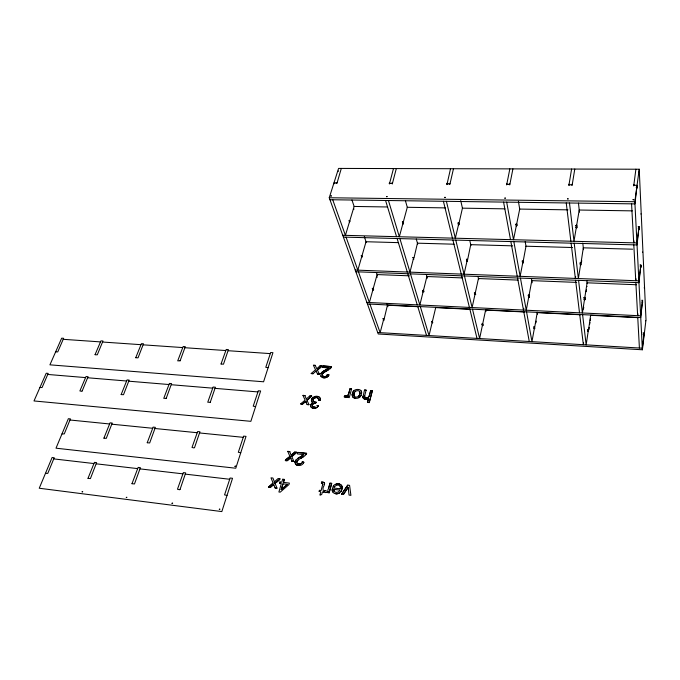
<?xml version="1.0" encoding="UTF-8"?>
<svg xmlns="http://www.w3.org/2000/svg" width="680" height="680" viewBox="0 0 680 680"><rect width="100%" height="100%" fill="white"/><g stroke="black" fill="none" stroke-linecap="round" stroke-linejoin="round"><path stroke-width="1.02" d="M310.582 405.671L310.658 406.232M353.846 394.68L353.931 395.361A2.95 2.397 -22 0 0 354.238 396.117A2.916 2.38 -22 0 0 358.351 396.457A2.813 2.295 -22 0 0 358.929 395.904L359.286 395.275M644.232 287.98L644.24 287.683M355.631 391.28A2.83 2.304 -21.9 0 1 359.916 392.232L359.941 393.524M318.554 399.721L320.229 400.019L318.58 400.095M318.589 399.942L318.469 398.947M311.398 400.435L311.482 401.115M640.875 214.021L640.934 213.877M352.189 394.731L352.223 395.241M352.223 395.029L352.206 394.51M640.9 265.37L639.982 264.996M642.625 252.272L642.651 252.017M361.649 392.972L361.615 392.445M342.15 487.645L342.159 488.223M324.547 483.548L324.547 484.007M324.581 483.71L324.522 483.285M586.993 286.535L587.087 286.518M639.047 172.193L639.047 171.946M637.101 188.011L637.152 187.025M639.081 229.364L639.132 228.386M639.064 227.29L639.056 226.839L637.041 244.927L343.4 237.099M640.9 267.401L640.951 266.441M332.291 490.195L332.282 489.37M642.583 302.549L642.651 301.656M642.583 300.704L641.707 300.262M296.786 461.712L297.406 463.683M310.59 405.577L310.632 406.045M353.855 394.519L353.889 395.072M295.35 463.717L295.043 462.196M295.077 462.442L295.094 461.848M638.971 227.367L639.047 226.823L638.12 226.797M313.063 399.976L313.2 401.132M640.807 265.565L640.875 265.022L638.971 282.676L355.852 271.753M642.498 300.832L642.566 300.305L640.747 317.517L367.438 303.969M642.642 302.107L641.792 301.979M644.071 333.506L644.13 332.988L643.034 332.928M364.565 396.21L365.05 397.536L364.582 396.738M645.736 320.535L645.719 320.832M342.142 487.892L342.082 488.75M332.299 489.702L332.316 489.107M321.512 482.162L321.411 483.522M353.889 394.587L353.931 393.983M313.063 400.282L313.259 399.355M642.387 349.775L646 319.634L639.226 169.226L338.572 168.419L329.248 197.752L378.233 333.99L642.387 349.775L634.84 201.722L639.226 169.226M352.24 394.578L352.393 393.541A6.961 5.67 -21.8 0 1 353.676 390.873A4.709 3.833 -21.9 0 1 358.581 389.563M642.566 300.305L640.654 315.817L366.868 302.396M637.891 313.786L637.653 315.664L635.851 282.557M640.875 265.022L638.877 280.84L355.249 270.062M324.53 483.829L324.513 483.939A13.396 11.373 -28.7 0 1 324.216 485.248C321.852 489.26 323.552 490.093 323.68 492.175L322.379 491.963L321.776 494.368C317.033 497.496 323.399 490.365 319.03 491.572L319.379 490.305L321.087 490.569L322.575 484.967A4.156 3.544 -28.2 0 0 322.753 484.05A4.156 3.544 -28.2 0 1 322.575 485.035M636.004 278.8L635.758 280.721L633.803 244.843M639.047 226.823L636.939 242.93L342.737 235.28M633.956 240.89L633.692 242.845L631.567 203.847M633.777 184.731L633.7 185.292L637.058 185.317L634.95 203.889L329.962 199.725M633.726 185.92L635.894 169.218M359.933 393.261L359.907 393.712A7.982 6.486 -22.3 0 1 359.695 394.493M364.599 395.973L364.599 396.712M364.607 396.176L364.675 395.582M588.863 329.681L589.194 327.454M589.696 324.164L589.968 322.337M590.24 320.51L590.529 318.623M311.44 400.044L311.584 401.447M322.175 374.595L322.235 375.326L322.201 374.493M364.531 390.099L366.154 390.226L364.497 390.023L362.899 397.366M362.925 396.236L362.993 397.707L364.038 398.735M583.635 342.89L583.363 344.7L579.717 314.491M585.149 299.115L584.86 297.236L587.104 282.812L636.557 284.75M583.465 309.102L583.746 307.267M586.168 291.686L586.449 289.892M338.3 170.909L338.3 171.394M310.641 405.45L310.726 404.88M581.451 262.488L581.748 260.644M575.671 276.539L575.365 278.426L571.106 243.168M295.103 462.094L295.179 461.482M342.091 488.41L342.023 489.031M576.988 227.001L576.716 224.978L579.224 210.026L632.323 210.868M361.565 393.38L361.505 393.966M332.358 489.175L332.426 488.554M572.11 185.428L574.779 169.056M568.888 185.402L571.591 169.048M535.917 322.847L536.222 321.104M529.439 296.454L529.15 294.788L531.803 280.636L576.657 282.396M523.812 308.261L523.472 310.072L517.565 277.993M576.716 224.978L573.988 241.298L569.491 202.997M517.081 225.675L516.74 223.728L519.707 209.075L518.389 201.288M483.131 325.286L482.74 323.714L485.605 310.072L524.229 311.984M509.754 184.926L512.915 168.886M506.66 184.9L509.847 168.878M312.248 405.238L312.222 405.331A2.958 2.397 -25.3 0 1 312.392 404.974L312.46 404.668A1.887 1.53 -25.3 0 1 313.514 403.716A3.519 2.856 -25.3 0 1 315.469 403.401A3.519 2.856 -25.3 0 0 313.548 403.793A1.887 1.53 -25.3 0 0 312.494 404.745L312.443 404.855M376.975 277.21L377 276.837M364.65 395.921L366.12 390.15M353.966 394.06L353.974 393.796A8.228 6.706 -21.6 0 1 354.144 393.21M460.7 200.523L462.434 208.165L459.111 222.802L457.861 223.031M584.91 299.905L584.902 297.287M449.863 184.45L453.475 168.725M423.997 291.762L423.529 290.148L426.904 276.522L462.392 277.916M332.46 488.623L332.639 487.985M446.938 184.629L450.525 168.725M369.223 402.602L372.342 390.719L369.223 402.602L367.557 402.39L368.492 398.25A3.901 3.188 -21.3 0 1 365.704 399.067L364.981 398.973M369.401 395.53L370.676 390.507L372.308 390.643L370.676 390.507M368.679 398.123L367.557 402.39M369.469 395.284L370.71 390.583M322.235 374.57L322.397 373.991M295.171 461.737L295.315 461.108M328.125 491.156L327.717 492.643L329.154 492.813L331.678 483.276L329.995 483.089L328.661 487.993A7.131 6.086 -28 0 1 327.887 489.829L327.649 490.135M329.154 492.813L331.712 483.352M405.425 200.727L407.286 207.29L399.339 236.75L388.45 200.523M328.703 488.07L330.029 483.157M349.971 388.866L351.602 389.07L349.971 388.866L348.747 393.303A6.783 5.499 -23 0 1 348.024 394.969M349.996 388.943L348.78 393.38A6.783 5.499 -23 0 1 348.058 395.046M351.577 388.994L349.265 397.63L347.863 397.434L348.262 396.168M392.284 183.991L396.312 168.572M389.427 183.965L393.474 168.572M369.41 395.335L369.291 395.87M585.14 299.192L583.916 299.396M306.043 454.546L306.119 454.444A3.281 2.728 -27.9 0 0 306.612 453.381L297.832 452.412L297.389 453.909L304.002 454.665A6.553 5.44 -28 0 1 302.71 455.498L302.413 455.779M322.728 367.396L329.06 367.854L322.728 367.396L323.094 365.95L331.559 366.639A3.128 2.49 -23.3 0 1 331.1 367.608M283.39 482.341L289.382 483.098L288.957 484.568L280.211 492.167L278.902 492.006L281.325 483.625L279.539 483.421L279.973 481.95L281.8 482.222L282.65 479.145L284.317 479.4L283.424 482.409L284.317 479.4M281.265 489.532L282.957 483.812L287.317 484.381L281.308 489.6L287.317 484.381M281.308 489.6L282.99 483.879M279.574 483.488L279.973 481.95M376.89 276.794L376.865 277.236M351.951 199.996L354.127 206.448L349.784 220.787L350.047 221.45M332.656 487.917L340.34 488.801M310.734 405.05L310.837 404.608M336.898 183.549L341.309 168.428M302.192 462.043L303.764 462.221L303.62 462.723M327.428 374.578L328.95 374.688L328.814 375.156M311.567 399.704L311.661 399.253M296.828 461.779L297.1 461.057M516.74 223.728L513.502 239.717L506.693 202.138M359.626 394.68L359.661 394.417A7.982 6.486 -22.3 0 0 359.873 393.635M327.394 374.501L327.207 375.079M341.683 490.161L341.743 489.812A9.554 8.194 -27.1 0 0 341.989 488.954M320.764 374.127L320.96 373.55M313.2 399.678L313.378 399.126M311.627 399.517L311.746 399.075M369.257 395.794L368.492 397.171M361.233 394.723L360.927 395.573M310.794 404.863L310.922 404.43M354.28 392.836L354.178 393.286A8.228 6.706 -21.6 0 0 354.008 393.873M354.246 393.1L354.442 392.496M359.482 395.029L359.601 394.604M327.344 374.629L327.003 375.411M303.764 462.221L303.416 463.114M576.776 228.012L576.665 225.573M315.928 402.212L315.673 403.495M529.269 297.449L529.312 296.582M341.538 490.348L341.062 491.377M369.138 396.108L368.883 396.712M328.865 374.884L328.721 375.343M353.889 208.811L353.872 209.338M295.426 460.998L296.412 459.519M361.021 395.25L360.8 395.811M318.333 405.892L316.769 405.611M311.78 399.151L312.673 397.791M341.42 490.603L340.918 491.598M295.477 460.904L295.936 460.037M313.352 399.313L313.591 398.795M303.484 462.85L303.305 463.301M311.865 398.973L312.995 397.511M328.686 375.267L328.517 375.692A3.987 3.179 -23.7 0 1 324.912 377.8L324.232 377.723A7.038 5.601 -23.6 0 1 323.552 377.68M321.036 373.55L321.453 372.827M348.279 487.806L348.262 487.424M333.047 486.438C336.676 486.863 332.707 487.296 333.26 486.089M317.806 406.7L318.197 405.994M318.138 406.232L318.418 405.722M348.1 487.288L347.828 487.858M360.332 396.389L360.162 396.584A4.054 3.298 -21.9 0 1 358.98 397.536A4.054 3.298 -21.9 0 0 360.196 396.652L360.765 395.734M301.852 462.646L301.376 463.369M321.087 373.464L321.325 372.98M327.114 375.113L326.255 376.116M347.863 487.688L347.463 488.418M347.726 487.9L343.417 494.479L341.572 494.19L347.743 485.095L349.579 485.367L350.914 495.346L349.052 495.065L348.339 488.852M347.106 488.835L343.417 494.479M347.777 485.163L341.572 494.19M325.482 492.55A2.066 1.768 -27.9 0 0 326.596 492.388A2.066 1.768 -27.9 0 1 325.448 492.481A3.885 3.324 -27.7 0 1 323.825 491.785L324.81 490.399L325.363 490.679M323.85 491.869L324.912 490.51M359.108 395.565L358.904 395.837A2.813 2.295 -22 0 1 358.317 396.38M331.067 367.531L330.556 368.254M345.091 395.556C343.493 398.752 344.488 394.8 345.661 395.87M297.211 461.014L297.764 460.292M305.975 454.648L306.085 454.367A3.281 2.728 -27.9 0 0 306.578 453.313M322.618 373.771L323.264 372.988M330.99 367.625L329.868 368.883M354.841 391.977L355.028 391.646A2.745 2.236 -21.9 0 1 355.504 391.221M333.523 485.843L333.863 485.341M311.236 404.082L311.559 403.623M317.773 406.623L316.591 407.787M321.487 372.903L321.827 372.419M333.642 485.69L333.99 485.206M311.304 404.005L312.868 402.934M297.381 460.802L297.882 460.181M313.709 398.769L314.406 398.063M326.808 375.538L326.145 376.184M576.98 227.375L575.926 227.469M305.6 454.979L304.819 455.821M347.803 395.25L347.301 395.743M568.913 184.237L568.82 184.781L569.568 184.79M322.873 373.464L323.799 372.572A26.851 21.701 -23.2 0 1 326.23 371.152L328.678 369.623M321.7 372.657L322.192 372.096M449.029 183.855L449.854 183.328M391.45 183.405L392.258 182.894M317.407 407.039L315.061 408.306M321.954 372.419L322.397 371.926M311.593 403.699L312.383 403.053M274.372 481.839L278.01 478.618C286.059 477.292 265.31 489.804 279.973 478.839M273.105 483.063L268.473 487.16L273.105 483.063L270.997 477.819L272.944 478.04L274.405 481.916M272.705 485.384L270.436 487.39L268.473 487.16M272.944 485.171L273.496 484.577M330.149 368.534L329.757 368.968M285.32 460.411C298.851 450.313 279.65 462.247 287.266 460.615L289.926 458.277M294.754 452.089L291.201 455.328L294.788 452.166L296.743 452.362L294.788 452.166M293.845 461.388L291.865 461.108L293.845 461.388L291.822 456.594L296.701 452.293M285.362 460.479L287.308 460.692L290.394 457.861M296.743 452.362L291.822 456.594M273.088 484.933L270.394 487.322L268.438 487.092M273.267 484.883L273.683 484.517M290.156 458.175L290.581 457.802A7.964 6.613 -29.7 0 1 290.717 458.175L290.87 458.66M305.192 401.761L302.558 404.056L300.653 403.894L305.107 400.129L302.974 395.377L304.895 395.615L302.974 395.377M306.306 398.973L309.782 395.947L311.678 396.1L307.003 400.291L308.975 404.685L307.079 404.524L305.94 401.888M307.003 400.291L311.678 396.1M300.696 403.971L302.591 404.132L305.379 401.6M305.422 401.668L305.753 401.378A7.726 6.239 -26.3 0 1 305.889 401.719L306.06 402.254M315.172 371.798L313.089 373.711L311.176 373.499L315.537 369.818L313.403 365.253L315.265 365.389L313.438 365.33M315.265 365.389L316.752 368.764L320.127 365.738C327.751 364.191 308.32 376.048 322.005 365.874L320.127 365.738M313.99 398.48L315.75 397.63M316.192 371.025L315.486 371.628L316.192 371.025A7.607 6.043 -24.7 0 1 316.327 371.348L316.37 371.467M312.868 397.724L313.344 397.256M298.052 460.147L298.452 459.739A28.135 23.834 -28.4 0 1 300.968 458.159L301.265 457.971M297.151 458.975L298.044 458.243M529.406 296.913L528.335 296.913M571.285 184.807L572.135 184.263M506.668 183.761L506.558 184.297L507.271 184.305M508.988 184.365L509.804 183.838M446.879 183.311L446.752 183.838L447.44 183.838M449.718 183.855L446.752 183.838M392.113 183.413L389.257 183.387L389.402 182.869M336.065 182.971L336.863 182.469M304.3 456.127L302.549 457.334M297.508 458.702L299.157 457.538M322.873 371.671L323.382 371.221M313.2 397.451L314.373 396.797M301.027 463.565L300.297 463.947M368.177 397.315L367.055 397.783M328.831 369.529L328.398 369.894M298.24 458.21L300.084 457.002M323.57 371.203L324.062 370.796M323.74 371.093L324.25 370.685M303.238 456.833L301.937 457.674M368.101 397.366L367.421 397.681M324.284 370.762L324.878 370.311M327.845 368.628L327.139 369.138M299.421 457.487L300.602 456.705M302.498 455.634L301.979 456.025M327.548 368.9L327.87 368.704A6.264 4.964 -23.5 0 0 329.069 367.863M301.002 458.218L301.58 457.793M325.133 370.26L325.822 369.767M302.234 455.779L300.857 456.654M334.917 484.594L336.906 483.93M327.386 368.9L326.817 369.317M325.363 370.124L326.425 369.435M326.51 370.974L327.7 370.311M300.381 456.926L301.775 456.042M301.614 457.861L302.311 457.377M314.568 398.063L315.613 397.655M326.613 369.333L326.069 369.733M581.068 264.868L580.176 264.834M634.483 185.292L633.7 185.292M576.631 225.513L575.696 225.496M475.685 294.567L475.065 294.542L474.317 292.885M516.553 224.306L515.737 224.238M389.921 183.396L389.317 183.43M335.078 484.508L336.702 483.956M315.945 408.119L314.525 408.391M300.466 463.973L299.344 464.134M314.339 396.721L314.789 396.644M315.24 407.056L314.678 407.133M346.962 395.811L346.043 395.896M534.726 328.644L533.894 328.525M588.514 331.559L587.571 331.466M314.543 396.635L315.214 396.525M325.55 376.457L324.589 376.533M300.212 464.066L298.911 464.134M315.027 407.125L314.228 407.175M314.968 396.508L315.426 396.482M346.12 395.904L346.8 395.938M325.295 376.524L324.445 376.533M523.235 263.007L522.342 262.897M315.392 396.406L316.557 396.38A6.171 4.998 -25.1 0 1 317.237 396.423A4.42 3.57 -25 0 1 320.356 400.01M314.916 408.416L313.777 408.399M315.613 396.363L316.523 396.304M314.602 407.226L313.999 407.175M336.863 483.863L338.155 483.922M314.67 402.169L316.285 402.169M315.885 402.288L314.933 402.212M321.598 482.154L321.946 482.146M324.675 377.714L324.887 377.706A3.987 3.179 -23.7 0 0 328.534 375.632M337.067 483.846L338.368 483.939M326.221 490.833L325.881 490.815M298.112 465.383A7.369 6.146 -28.4 0 0 298.817 465.443L299.531 465.511A4.173 3.485 -28.5 0 0 303.322 463.258M321.742 482.077L322.277 482.146M314.373 408.476L313.327 408.357M336.6 493.731L336.846 493.723A4.717 4.054 -26.8 0 0 340.875 491.521M336.889 493.79L336.345 493.731A6.375 5.474 -26.7 0 1 335.572 493.654L335.325 493.612A4.667 4.012 -26.8 0 1 332.69 491.844A4.607 3.961 -26.8 0 1 332.299 490.594M366.546 397.927L365.806 397.8M316.14 397.519L316.616 397.604M324.488 377.8L324.267 377.8A7.038 5.601 -23.6 0 1 323.587 377.757L323.119 377.621M336.702 182.98L333.957 182.954L334.22 183.719M506.558 184.297L509.643 184.322M568.82 184.781L572.042 184.807M636.191 187.493L637.16 187.501M366.452 397.927L365.092 397.511M329.248 197.752L634.84 201.722M299.243 464.21L298.758 464.117M354.127 206.448L387.549 206.975M407.286 207.29L445.4 207.893M462.434 208.165L504.951 208.845M519.707 209.075L567.962 209.848M348.933 220.753L349.809 220.77L345.414 235.348L332.724 199.767M402.33 221.875L403.368 221.893L403.58 222.708M349.579 222.598L349.24 220.804M402.883 223.746L403.537 223.864M458.312 224.935L458.243 223.04M638.214 228.811L639.14 228.828M324.479 376.609L323.884 376.499M316.285 397.511L316.982 397.655M398.37 242.641L366.036 241.731L357.841 270.164L346.069 237.175M454.138 244.205L417.452 243.176L413.933 258.171M512.703 245.846L470.738 244.664L467.568 259.955M572.475 247.52L525.988 246.22L523.243 260.958L522.027 261.103M632.604 249.203L583.312 247.826L581.026 262.863L579.963 263.015M361.123 255.799L362.024 255.841L362.185 256.453M412.769 257.507L413.703 257.584L409.972 272.144L399.899 238.612M466.404 259.275L467.415 259.301L464.032 274.193L455.779 240.1M413.278 259.241L413.746 259.326M466.812 261.035L467.483 261.162M640.075 266.849L640.968 266.875M409.42 275.833L377.111 274.567L373.252 288.447L373.66 289.544M518.067 280.1L478.44 278.545L475.286 292.944L475.66 294.27M372.215 288.379L373.277 288.43L369.385 302.515L358.445 271.856M422.458 290.598L423.563 290.199M528.037 295.256L529.04 295.315L529.15 294.788M583.721 297.712L584.774 297.755L582.403 312.962L578.578 280.347M372.767 289.969L373.295 290.037M422.934 292.213L422.807 290.615M418.769 306.748L387.447 305.192L384.038 319.455M470.075 309.298L435.71 307.589L429.037 335.563L420.333 306.595M580.533 314.78L537.217 312.63L534.777 326.782L533.621 326.978M638.325 317.653L590.623 315.282L588.574 329.707L587.392 329.902M382.789 318.767L383.817 318.826L380.137 332.664L369.945 304.096M431.486 321.419L432.438 321.47L432.76 322.685M481.687 324.148L482.74 323.714M383.308 320.254L383.877 320.356M643.11 334.517L644.207 334.577L644.13 332.988L642.311 348.194L377.706 332.52M324.334 376.609L323.637 376.448M63.197 339.311L100.504 341.896M102.527 342.031L140.989 344.683M143.072 344.828L182.75 347.574M184.892 347.718L225.828 350.548M228.047 350.701L270.308 353.617M331.559 366.639L323.094 365.95M55.616 351.917L57.749 351.9L63.64 338.3L61.676 338.164L49.92 364.837L263.585 381.786L272.952 352.673L270.666 352.521L265.778 367.31L268.124 367.676M317.517 374.043L319.387 374.187L317.517 374.043L316.336 371.39M311.21 373.575L313.089 373.711M322.464 482.086L323.51 482.333M309.817 396.024L311.712 396.176M47.745 374.45L85.561 377.596M87.609 377.765L126.616 381.004M128.732 381.183L168.988 384.531M171.173 384.71L212.738 388.17M214.99 388.356L257.933 391.926M307.079 404.524L308.975 404.685M39.924 387.524L42.083 387.532L48.203 373.397L46.223 373.235L34 400.953L250.861 421.328L260.635 390.966L258.306 390.779L253.215 406.173L255.603 406.606M69.972 420.002L109.616 423.971M111.767 424.184L152.711 428.281M154.93 428.502L197.234 432.726M199.529 432.956L243.261 437.333M287.776 451.367L289.748 451.639L287.776 451.367L289.918 456.458M306.612 453.381L297.832 452.412M61.999 433.891L64.26 433.933L70.439 418.888L68.365 418.676L56.006 448.188L235.773 468.231L246.024 436.364L243.652 436.127L238.315 452.285L240.746 452.778M334.092 491.206A3.544 3.051 -26.8 0 1 333.99 489.387L339.864 490.067A3.221 2.762 -26.8 0 1 337.186 492.329A3.221 2.762 -26.8 0 1 334.152 491.19M53.737 458.898L93.951 463.556M96.135 463.811L137.691 468.613M139.953 468.877L182.92 473.85M185.257 474.121L229.721 479.264M276.973 488.096L275.009 487.866L277.006 488.163L275.017 483.225M45.483 473.331L47.787 473.408L54.221 457.733L52.114 457.495L39.245 488.24L221.825 511.581L232.534 478.287L230.121 478.006L224.553 494.887L227.018 495.431M345.423 395.726L346.154 395.981M298.792 464.193L298.214 464.023M338.334 483.871L338.912 484.024M235.042 466.471L235.441 466.174M298.146 465.452L297.661 465.298M325.805 490.807L325.431 490.705M323.365 377.731L322.719 377.527M338.615 483.905L339.167 484.075M316.829 397.553L317.407 397.774M358.581 389.419L358.844 389.538A4.437 3.612 -21.9 0 1 361.207 390.983M335.359 493.68L335.605 493.723A6.375 5.474 -26.7 0 0 336.379 493.799M313.233 408.416L312.715 408.229M314.84 402.271L314.083 401.982M312.894 406.87L313.692 407.209M323.008 482.146L323.552 482.29M364.863 398.947L365.738 399.126A3.901 3.188 -21.3 0 0 368.534 398.335M323.791 376.55L322.201 375.25M313.106 408.391L312.486 408.153M364.004 398.667L364.888 399.024M313.582 407.192L312.97 406.912M297.695 465.366L297.245 465.188A4.156 3.468 -28.6 0 1 295.562 464.091L295.315 463.641M322.949 377.655L322.753 377.604A3.97 3.162 -23.8 0 1 321.122 376.652L321.002 376.44M364.769 398.999L364.131 398.786M303.798 462.298L302.2 461.822M317.058 397.604L317.509 397.817M339.133 484.007L339.643 484.211A4.607 3.953 -26.7 0 1 342.159 486.999M365.729 397.851L365.245 397.604M235.365 466.029L234.906 466.327M339.371 484.067L339.609 484.143A4.607 3.953 -26.7 0 1 342.125 486.931L342.176 487.475M298.129 464.058L297.457 463.675M314.339 402.144L313.607 401.668M298.019 464.015L297.373 463.615M323.127 376.337L322.694 376.048M312.086 408.043L310.837 406.819M317.569 397.783L318.58 399.517M474.733 292.944L475.303 292.927L472.107 307.555L464.457 275.944M363.945 398.692L363.426 398.276M314.015 401.999L313.157 401.055M312.927 406.946L312.231 405.866M323.909 482.46L324.445 483.055M312.4 402.424L311.652 401.582M515.933 224.247L516.273 226.185M522.41 261.12L522.725 262.913M587.937 331.491L587.758 329.919M533.979 326.995L534.25 328.542M413.627 259.25L413.125 257.516M482.035 324.164L482.392 325.695M361.964 257.516L361.369 255.807M324.122 482.621L324.504 483.225M322.618 375.98L322.226 375.334M516.647 224.264L516.825 225.361M313.488 401.582L313.208 401.149M311.882 401.948L311.55 401.37M297.1 463.369L296.803 462.85M363.214 398.08L362.882 397.375M320.951 376.388L320.552 375.181M273.955 485.112L273.844 484.763A8.075 6.749 -32.3 0 0 273.717 484.381M312.375 406.359L312.214 405.875M290.743 458.294L291.899 461.185M310.87 406.895L310.607 406.062M317.373 369.886L319.387 374.187M306.34 399.05L304.861 395.539M291.201 455.328L289.705 451.571M274.04 485.435L275.051 487.934M316.293 371.272L316.455 371.722M372.7 288.405L373.252 289.995M383.256 318.793L383.775 320.28M305.957 401.897L305.856 401.642A7.726 6.239 -26.3 0 0 305.719 401.302M364.301 236.589L366.325 242.599M376.448 272.595L377.459 275.596M386.988 303.841L387.949 306.688M290.76 458.303L290.7 458.159A7.973 6.613 -29.7 0 0 290.538 457.733M385.577 200.481L396.559 236.682M397.12 238.535L407.286 272.043M407.813 273.76L417.248 304.861M417.732 306.459L426.522 335.418M410.49 273.861L419.849 304.988L423.402 290.64L423.606 291.337M402.704 221.884L403.249 223.746M431.817 321.436L432.259 322.94M416.262 238.969L417.707 244.052M426.343 274.524L427.363 278.146M443.402 201.271L452.438 238.136M452.897 240.023L461.252 274.091M461.677 275.833L469.421 307.42M469.82 309.043L477.012 338.402M446.394 201.314L455.328 238.204L458.915 223.057L459.348 224.698M472.506 309.179L479.613 338.563L482.656 324.199L482.927 325.431M466.769 259.284L467.185 261.043M469.761 240.388L470.942 245.565M477.981 276.514L478.677 279.607M485.512 309.655L485.954 311.61M359.95 392.377L359.89 392.156A2.83 2.304 -21.9 0 0 359.609 391.544M503.583 202.096L510.502 239.641M510.85 241.561L517.233 276.216M523.779 311.721L529.261 341.496M513.851 241.647L520.123 276.326L523.082 261.137L523.26 262.157M520.446 278.103L526.26 310.207L529.057 295.298L529.278 296.574M526.558 311.856L531.956 341.657L534.608 327.029L534.82 328.278M528.411 295.273L528.7 296.93M525.198 241.561L526.023 246.449M531.454 278.579L532.168 282.761M537.14 312.214L537.481 314.194M361.632 392.309L361.53 391.825A4.199 3.417 -21.9 0 0 361.19 391M566.253 202.954L570.869 241.213M575.577 280.228L579.513 312.817M574.217 243.253L578.365 278.536L580.865 263.041L581.017 264.444M582.598 314.636L586.152 344.87L588.404 329.953L588.531 331.075M348.398 489.158L348.322 488.725M332.265 490.365L332.333 490.662A4.607 3.961 -26.8 0 0 332.741 491.904M575.909 225.496L576.13 227.477M580.167 263.024L580.371 264.843M584.103 297.729L584.298 299.412M578.467 203.09L579.445 212.135M582.803 243.091L583.516 249.662M586.865 280.636L587.188 283.577M348.347 488.673L348.228 487.483M352.197 395.165L352.249 395.445A4.428 3.604 -22 0 0 352.699 396.738M348.33 488.554L348.271 488.113M342.125 487.169L342.184 487.713M332.299 490.433L332.248 489.881M637.746 317.365L639.413 348.024M317.212 396.312A4.42 3.57 -25 0 1 320.322 399.942M321.623 483.59A1.81 1.547 -28 0 1 322.889 483.879M326.774 492.354A5.346 4.573 -27.9 0 0 328.091 491.13A5.346 4.573 -27.9 0 1 326.731 492.286M334.585 486.837A3.349 2.873 -26.7 0 1 340.111 486.149M334.126 491.283A3.544 3.051 -26.8 0 1 334.024 489.464M340.017 486.225A4.122 3.544 -26.8 0 1 340.247 488.716M339.651 492.847A4.683 4.021 -26.8 0 1 336.88 493.799M344.199 396.907A3.689 3 -22.7 0 0 345.754 397.502A1.964 1.598 -22.8 0 0 346.825 397.315A1.964 1.598 -22.8 0 1 345.721 397.409M346.987 397.273A5.083 4.122 -22.9 0 0 348.236 396.142A5.083 4.122 -22.9 0 1 346.953 397.197M359.04 397.655A4.972 4.046 -21.9 0 1 355.266 398.225A4.53 3.689 -22 0 1 352.682 396.746M352.495 393.618A6.961 5.67 -21.8 0 1 353.702 390.949M355.053 391.723A2.745 2.236 -21.9 0 1 355.538 391.289M355.224 398.174A4.53 3.689 -22 0 1 352.648 396.67M354.203 396.041A3.026 2.465 -22 0 1 353.88 395.139M297.287 465.248A4.156 3.468 -28.6 0 1 295.604 464.16M323.791 372.555A26.851 21.701 -23.2 0 1 326.196 371.076M147.228 442.748L149.677 442.952L155.363 427.337L153.144 427.116L147.237 442.697M82.203 390.881L81.736 391.323L79.891 390.94L86.011 376.524L88.06 376.695L82.203 390.906M210.273 402.22L215.381 387.226L213.129 387.039L207.748 402.228L210.264 402.296M135.745 357.723L138.04 357.85L143.488 343.782L141.406 343.638L135.745 357.705M131.98 483.71L134.47 483.956L140.394 467.67L138.142 467.406L131.98 483.71M172.006 503.31L172.678 503.14L172.014 503.268M194.573 447.5L194.055 447.958L192.006 447.448L197.642 431.545L199.937 431.774L194.573 447.525M121.159 394.57L123.488 394.731L129.166 380.094L127.049 379.916L121.159 394.57M180.089 489.302L179.579 489.77L177.471 489.217L183.353 472.617L185.682 472.889L180.089 489.302M330.897 196.019L331.508 195.899L330.897 196.001M180.132 360.8L177.718 360.859L183.141 346.511L185.292 346.655L180.132 360.774M103.912 438.166L106.275 438.37L112.217 423.045L110.067 422.832L103.912 438.141M504.823 198.152L505.504 198.084L504.823 198.126M166.209 398.327L163.761 398.361L169.405 383.418L171.581 383.605L166.209 398.352M95.055 354.714L97.282 354.832L102.96 341.003L100.938 340.867L95.064 354.662M88.001 478.354L90.406 478.592L96.603 462.621L94.427 462.366L88.009 478.304M221.042 364.021L223.482 364.183L228.421 349.613L226.21 349.46L221.051 363.97M126.302 497.496L126.947 497.292L126.31 497.454M219.325 509.303L220.014 509.175L219.334 509.252M82.118 491.878L82.747 491.657L82.127 491.835M445.196 197.344L444.533 197.446L445.196 197.344M633.046 199.707L633.785 199.691L633.046 199.707M386.605 196.69L387.243 196.605L386.614 196.665M567.604 198.9L568.31 198.883L567.621 198.857"/></g></svg>
